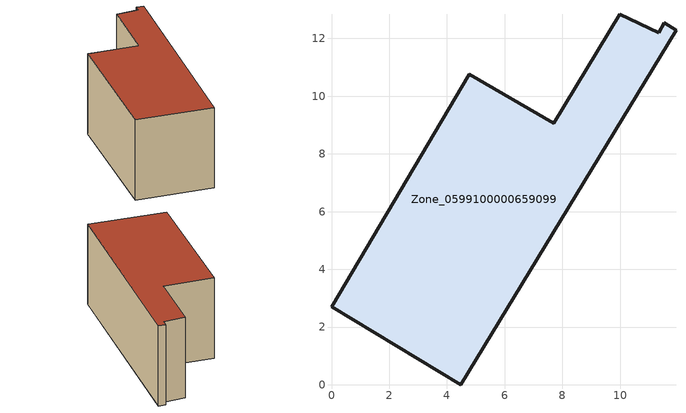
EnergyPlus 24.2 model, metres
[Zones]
Zone_0599100000659099
 floor ground (C_G): 11.53,12.55 11.93,12.29 4.47,0 0,2.71 4.77,10.76 7.7,9.06 9.98,12.84 11.33,12.19 z0
 wall outside (C_F): 4.47,0 11.93,12.29 11.53,12.55 11.33,12.19 9.98,12.84 7.7,9.06 4.77,10.76 0,2.71 4.47,0 z0:5.7
 roof outside (C_R): 11.93,12.29 11.53,12.55 11.33,12.19 9.98,12.84 7.7,9.06 4.77,10.76 0,2.71 4.47,0 z5.7
[BUILDING]
Pand.0599100000659099: North Axis=0; Terrain=City; Loads Convergence Tolerance Value=0.04; Temperature Convergence Tolerance Value=0.4; Solar Distribution=FullExterior; Maximum Number of Warmup Days=25; Minimum Number of Warmup Days=1
[Site:Location]
Rotterdam.The.Hague.AP_ZH_NLD Design_Conditions: Latitude=51.96; Longitude=4.45; Time Zone=1; Elevation=-4.5
[SITE:GROUNDTEMPERATURE:BUILDINGSURFACE]
18, 18, 18, 18, 18, 18, 18, 18, 18, 18, 18, 18
[MATERIAL] Thermal Absorptance=0.9; Solar Absorptance=0.7; Visible Absorptance=0.7
Name | Roughness | Thickness | Conductivity | Density | Specific Heat
G.TC.1946 | MediumSmooth | 0.15 | 1 | 540 | 1210
F.TC.1946 | Rough | 0.3 | 0.857143 | 1920 | 840
R.TC.1946 | MediumRough | 0.2 | 0.909091 | 1500 | 1000
[CONSTRUCTION]
C_G: G.TC.1946
C_F: F.TC.1946
C_R: R.TC.1946
[ZONE]
Zone_0599100000659099: Type=1; Multiplier=1; Ceiling Height=Autocalculate; Volume=Autocalculate; Floor Area=autocalculate; Part of Total Floor Area=Yes
[ZONEINFILTRATION:DESIGNFLOWRATE]
Infil_Zone_0599100000659099: Zone or ZoneList or Space or SpaceList=Zone_0599100000659099; Schedule=AlwaysOn; Design Flow Rate Calculation Method=Flow/Area; Flow Rate per Floor Area=0.003; Constant Term Coefficient=1; Temperature Term Coefficient=0; Velocity Term Coefficient=0; Velocity Squared Term Coefficient=0
[HVACTEMPLATE:ZONE:IDEALLOADSAIRSYSTEM]
Zone_0599100000659099: Maximum Heating Supply Air Temperature=50; Minimum Cooling Supply Air Temperature=13; Maximum Heating Supply Air Humidity Ratio=0.0156; Minimum Cooling Supply Air Humidity Ratio=0.0077; Heating Limit=NoLimit; Cooling Limit=NoLimit; Dehumidification Control Type=ConstantSensibleHeatRatio; Cooling Sensible Heat Ratio=0.7; Dehumidification Setpoint=60; Humidification Control Type=None; Humidification Setpoint=30; Outdoor Air Method=None; Outdoor Air Flow Rate per Person=0.00944; Outdoor Air Flow Rate per Zone Floor Area=0; Outdoor Air Flow Rate per Zone=0; Demand Controlled Ventilation Type=None; Outdoor Air Economizer Type=NoEconomizer; Heat Recovery Type=None; Sensible Heat Recovery Effectiveness=0.7; Latent Heat Recovery Effectiveness=0.65
[ZONECONTROL:THERMOSTAT]
ThermostatControl_Zone_0599100000659099: Zone or ZoneList=Zone_0599100000659099; Control Type Schedule=DualSetpointControlType; Control 1=Thermostat_Zone_0599100000659099; Temperature Difference Between Cutout And Setpoint=0
[THERMOSTATSETPOINT:DUALSETPOINT]
Thermostat_Zone_0599100000659099: Heating Setpoint Temperature Schedule=HeatingSetpoint_Zone_0599100000659099; Cooling Setpoint Temperature Schedule=CoolingSetpoint_Zone_0599100000659099
[SCHEDULE:COMPACT]
HeatingSetpoint_Zone_0599100000659099: Through: 12/31, For: AllDays, Until: 24:00, 21
CoolingSetpoint_Zone_0599100000659099: Through: 12/31, For: AllDays, Until: 24:00, 24
DualSetpointControlType: Through: 12/31, For: AllDays, Until: 24:00, 4
AlwaysOn: Through: 12/31, For: AllDays, Until: 24:00, 1
